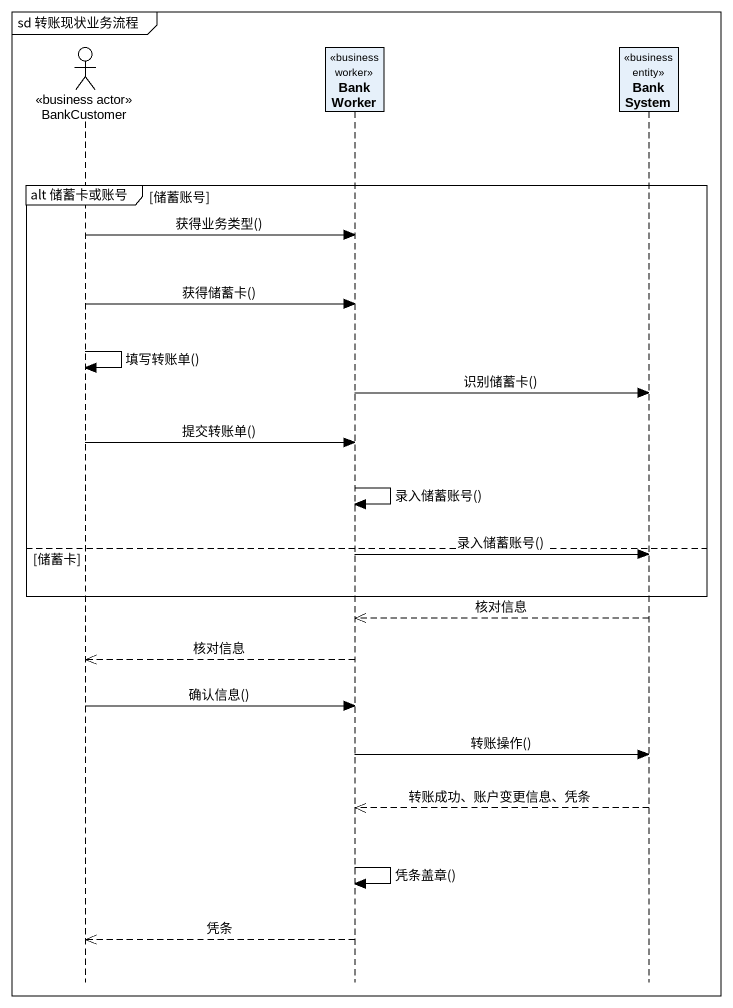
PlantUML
@startuml
mainframe sd 转账现状业务流程
hide footbox
actor BankCustomer <<business actor>>
participant BankWorker <<business worker>>
participant BankSystem <<business entity>>

group alt 储蓄卡或账号 [储蓄账号]
  BankCustomer -> BankWorker : 获得业务类型()
  BankCustomer -> BankWorker : 获得储蓄卡()
  BankCustomer -> BankCustomer : 填写转账单()
  BankWorker -> BankSystem : 识别储蓄卡()
  BankCustomer -> BankWorker : 提交转账单()
  BankWorker -> BankWorker : 录入储蓄账号()
else 储蓄卡
  BankWorker -> BankSystem : 录入储蓄账号()
end
BankSystem -->> BankWorker : 核对信息
BankWorker -->> BankCustomer : 核对信息
BankCustomer -> BankWorker : 确认信息()
BankWorker -> BankSystem : 转账操作()
BankSystem -->> BankWorker : 转账成功、账户变更信息、凭条
BankWorker -> BankWorker : 凭条盖章()
BankWorker -->> BankCustomer : 凭条
@enduml
